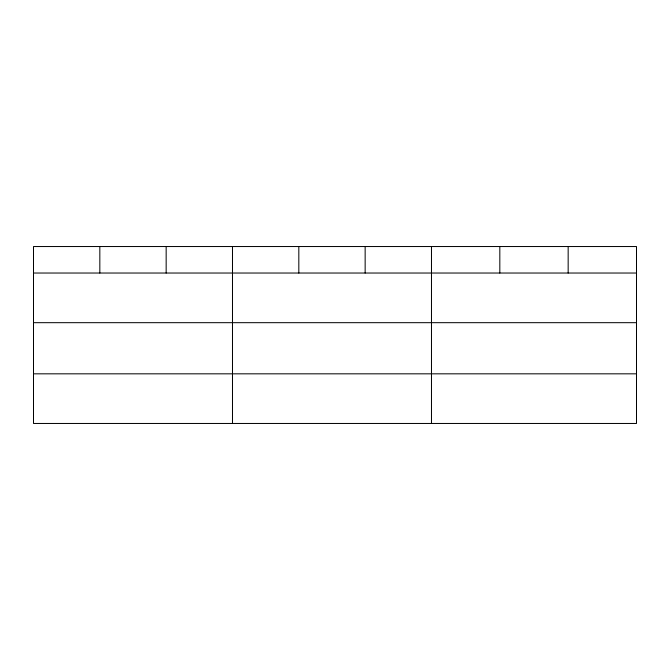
<?xml version="1.0" encoding="UTF-8"?>
<svg xmlns="http://www.w3.org/2000/svg" width="670" height="670" viewBox="0 0 670 670"><rect width="100%" height="100%" fill="white"/><g stroke="black" fill="none" stroke-linecap="round" stroke-linejoin="round"><path stroke-width="1" d="M636.5 322.68L636.5 246.535L33.5 246.535L33.5 423.465L636.5 423.465L636.5 322.68L33.5 322.68M33.5 273.033L636.5 273.033M33.5 373.827L636.5 373.827M568.16 246.535L568.16 273.033M499.82 246.535L499.82 273.033M431.48 246.535L431.48 423.465M365.15 246.535L365.15 273.033M298.82 246.535L298.82 273.033M232.49 246.535L232.49 423.465M166.16 246.535L166.16 273.033M99.83 246.535L99.83 273.033"/></g></svg>
